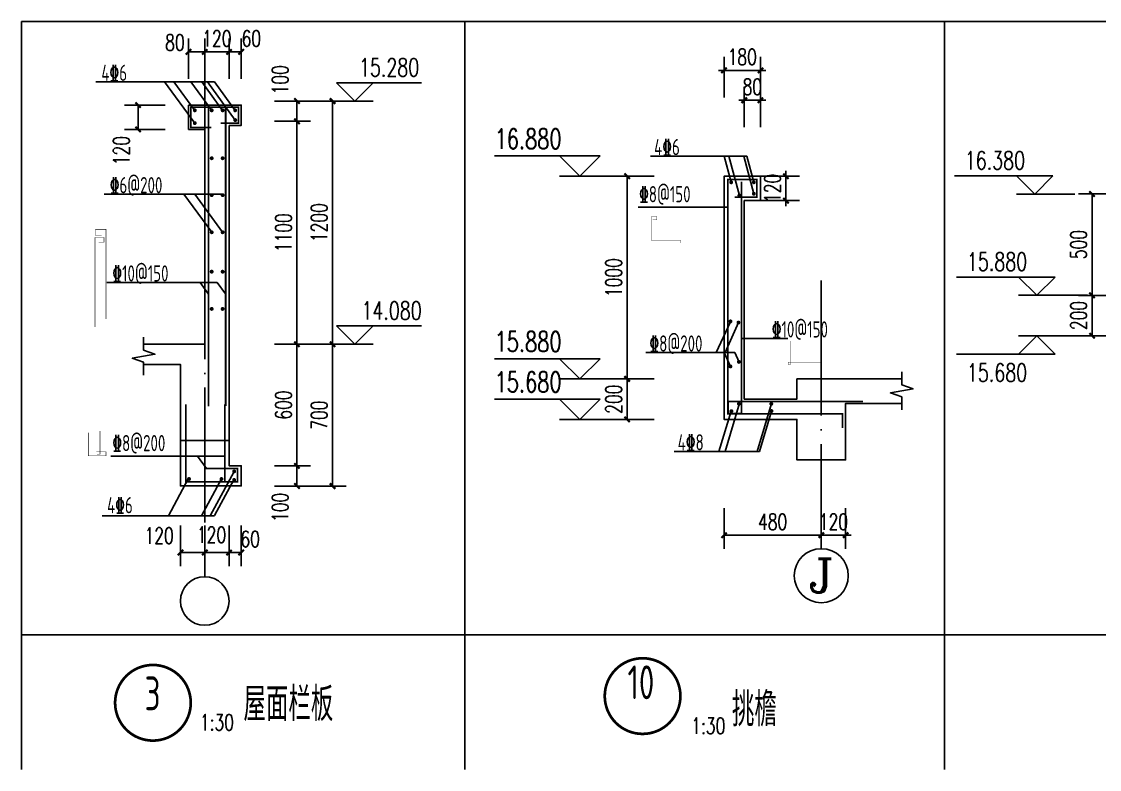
# Model space of a CAD drawing. Extents: x 1051052 to 1482120, y -981644 to -673261.
# Drawn here: x 1311344 to 1327296, y -915619 to -904547 of the extents above; entities that cross this region are included whole.
import ezdxf
from ezdxf.enums import TextEntityAlignment as Align

# ---------------------------------------------------------------- set-up
doc = ezdxf.new("R2010")
doc.units = 0
doc.header["$LTSCALE"] = 1000
doc.header["$MEASUREMENT"] = 0
doc.linetypes.add('DOTE', pattern=[2.42, 2, -0.2, 0.02, -0.2])
for name, color, linetype in [('A-Fixt', 81, 'Continuous'), ('AXIS', 3, 'Continuous'), ('AXIS_TEXT', 7, 'Continuous'), ('DIM_ELEV', 3, 'Continuous'), ('DIM_IDEN', 3, 'Continuous'), ('DIM_LEAD', 3, 'Continuous'), ('DIM_SYMB', 3, 'Continuous'), ('DOTE', 1, 'DOTE'), ('PUB_DIM', 3, 'Continuous'), ('PUB_TEXT', 7, 'Continuous'), ('剖面钢筋', 1, 'Continuous')]:
    doc.layers.add(name, color=color, linetype=linetype)
doc.layers.add('TAB', color=7, linetype='Continuous', lineweight=25)
doc.styles.add('_TCH_AXIS', font='COMPLEX', dxfattribs={"bigfont": 'GBCBIG'})
doc.styles.add('_TCH_DIM', font='SIMPLEX', dxfattribs={"bigfont": 'GBCBIG'})
doc.styles.add('_TCH_DIM_T3', font='SIMPLEX', dxfattribs={"width": 0.705882, "bigfont": 'GBCBIG'})
doc.styles.get("Standard").update_dxf_attribs({"font": 'tssdeng.shx', "width": 0.7, "bigfont": '0hztxt.shx'})
doc.styles.add('TSSD_Norm', font='Tssdeng.shx', dxfattribs={"width": 0.7, "bigfont": 'hztxt.shx'})
doc.dimstyles.new('TCH-30--80', dxfattribs={"dimtxt": 238, "dimasz": 80, "dimexe": 200, "dimexo": 240, "dimgap": 80, "dimtad": 1, "dimdec": 0, "dimlfac": 0.333333, "dimzin": 0, "dimdsep": 46, "dimtxsty": '_TCH_DIM_T3', "dimblk": 'ARCHTICK', "dimcen": 0.09, "dimclrt": 7, "dimazin": 2, "dimtfac": 1, "dimtdec": 0, "dimtix": 1, "dimtmove": 2, "dimatfit": 3, "dimfxl": 0, "dimtolj": 1, "dimtzin": 0, "dimarcsym": 0})

# ---------------------------------------------------------------- blocks, each defined once
blk = doc.blocks.new('_ArchTick')
at = {"color": 0, "linetype": 'ByBlock', "const_width": 0.4}
blk.add_lwpolyline([(-0.5, -0.5), (0.5, 0.5)], dxfattribs=at)
blk = doc.blocks.new('*D762')
at = {"layer": 'Defpoints', "color": 0, "transparency": 16777216}
for p in [(1313696, -911212), (1314056, -911212), (1314056, -912407)]:
    blk.add_point(p, dxfattribs=at)
at = {"layer": 'PUB_DIM', "color": 0, "lineweight": -2, "transparency": 16777216}
for p, q in [((1313696, -912007), (1313696, -912607)), ((1314056, -912007), (1314056, -912607)), ((1313696, -912407), (1314056, -912407))]:
    blk.add_line(p, q, dxfattribs=at)
at = {"layer": 'PUB_DIM', "color": 0, "lineweight": -2, "transparency": 16777216, "xscale": 80, "yscale": 80, "zscale": 80, "rotation": 180}
blk.add_blockref('_ArchTick', (1313696, -912407), dxfattribs=at)
at = {"layer": 'PUB_DIM', "color": 0, "lineweight": -2, "transparency": 16777216, "xscale": 80, "yscale": 80, "zscale": 80}
blk.add_blockref('_ArchTick', (1314056, -912407), dxfattribs=at)
at = {"layer": 'PUB_DIM', "color": 7, "transparency": 16777216, "insert": (1313381, -912158), "char_height": 238, "attachment_point": 5, "style": '_TCH_DIM_T3'}
blk.add_mtext('\\A1;120', dxfattribs=at)
blk = doc.blocks.new('*D763')
at = {"layer": 'Defpoints', "color": 0, "transparency": 16777216}
for p in [(1314848, -905724), (1315420, -905724), (1314848, -906024)]:
    blk.add_point(p, dxfattribs=at)
at = {"layer": 'PUB_DIM', "color": 0, "lineweight": -2, "transparency": 16777216}
for p, q in [((1315088, -905724), (1315620, -905724)), ((1315420, -906024), (1315420, -905724)), ((1315088, -906024), (1315620, -906024))]:
    blk.add_line(p, q, dxfattribs=at)
at = {"layer": 'PUB_DIM', "color": 0, "lineweight": -2, "transparency": 16777216, "xscale": 80, "yscale": 80, "zscale": 80}
for p, rotation in [((1315420, -905724), 90), ((1315420, -906024), 270)]:
    blk.add_blockref('_ArchTick', p, dxfattribs=dict(at, rotation=rotation))
at = {"layer": 'PUB_DIM', "color": 7, "transparency": 16777216, "insert": (1315172, -905409), "char_height": 238, "attachment_point": 5, "rotation": 90, "style": '_TCH_DIM_T3'}
blk.add_mtext('\\A1;100', dxfattribs=at)
blk = doc.blocks.new('*D764')
at = {"layer": 'Defpoints', "color": 0, "transparency": 16777216}
for p in [(1314848, -906024), (1315420, -906024), (1314848, -909324)]:
    blk.add_point(p, dxfattribs=at)
at = {"layer": 'PUB_DIM', "color": 0, "lineweight": -2, "transparency": 16777216}
for p, q in [((1315088, -906024), (1315620, -906024)), ((1315420, -909324), (1315420, -906024)), ((1315088, -909324), (1315620, -909324))]:
    blk.add_line(p, q, dxfattribs=at)
at = {"layer": 'PUB_DIM', "color": 0, "lineweight": -2, "transparency": 16777216, "xscale": 80, "yscale": 80, "zscale": 80}
for p, rotation in [((1315420, -906024), 90), ((1315420, -909324), 270)]:
    blk.add_blockref('_ArchTick', p, dxfattribs=dict(at, rotation=rotation))
at = {"layer": 'PUB_DIM', "color": 7, "transparency": 16777216, "insert": (1315221, -907674), "char_height": 238, "attachment_point": 5, "rotation": 90, "style": '_TCH_DIM_T3'}
blk.add_mtext('\\A1;1100', dxfattribs=at)
blk = doc.blocks.new('*D765')
at = {"layer": 'Defpoints', "color": 0, "transparency": 16777216}
for p in [(1314848, -909324), (1315420, -909324), (1314848, -911124)]:
    blk.add_point(p, dxfattribs=at)
at = {"layer": 'PUB_DIM', "color": 0, "lineweight": -2, "transparency": 16777216}
for p, q in [((1315088, -909324), (1315620, -909324)), ((1315420, -911124), (1315420, -909324)), ((1315088, -911124), (1315620, -911124))]:
    blk.add_line(p, q, dxfattribs=at)
at = {"layer": 'PUB_DIM', "color": 0, "lineweight": -2, "transparency": 16777216, "xscale": 80, "yscale": 80, "zscale": 80}
for p, rotation in [((1315420, -909324), 90), ((1315420, -911124), 270)]:
    blk.add_blockref('_ArchTick', p, dxfattribs=dict(at, rotation=rotation))
at = {"layer": 'PUB_DIM', "color": 7, "transparency": 16777216, "insert": (1315221, -910224), "char_height": 238, "attachment_point": 5, "rotation": 90, "style": '_TCH_DIM_T3'}
blk.add_mtext('\\A1;600', dxfattribs=at)
blk = doc.blocks.new('*D766')
at = {"layer": 'Defpoints', "color": 0, "transparency": 16777216}
for p in [(1314848, -911124), (1315420, -911124), (1314848, -911424)]:
    blk.add_point(p, dxfattribs=at)
at = {"layer": 'PUB_DIM', "color": 0, "lineweight": -2, "transparency": 16777216}
for p, q in [((1315088, -911124), (1315620, -911124)), ((1315420, -911424), (1315420, -911124)), ((1315088, -911424), (1315620, -911424))]:
    blk.add_line(p, q, dxfattribs=at)
at = {"layer": 'PUB_DIM', "color": 0, "lineweight": -2, "transparency": 16777216, "xscale": 80, "yscale": 80, "zscale": 80}
for p, rotation in [((1315420, -911124), 90), ((1315420, -911424), 270)]:
    blk.add_blockref('_ArchTick', p, dxfattribs=dict(at, rotation=rotation))
at = {"layer": 'PUB_DIM', "color": 7, "transparency": 16777216, "insert": (1315172, -911739), "char_height": 238, "attachment_point": 5, "rotation": 90, "style": '_TCH_DIM_T3'}
blk.add_mtext('\\A1;100', dxfattribs=at)
blk = doc.blocks.new('*D767')
at = {"layer": 'Defpoints', "color": 0, "transparency": 16777216}
for p in [(1315020, -905724), (1315947, -905724), (1315020, -909324)]:
    blk.add_point(p, dxfattribs=at)
at = {"layer": 'PUB_DIM', "color": 0, "lineweight": -2, "transparency": 16777216}
for p, q in [((1315547, -905724), (1316147, -905724)), ((1315947, -909324), (1315947, -905724)), ((1315547, -909324), (1316147, -909324))]:
    blk.add_line(p, q, dxfattribs=at)
at = {"layer": 'PUB_DIM', "color": 0, "lineweight": -2, "transparency": 16777216, "xscale": 80, "yscale": 80, "zscale": 80}
for p, rotation in [((1315947, -905724), 90), ((1315947, -909324), 270)]:
    blk.add_blockref('_ArchTick', p, dxfattribs=dict(at, rotation=rotation))
at = {"layer": 'PUB_DIM', "color": 7, "transparency": 16777216, "insert": (1315748, -907524), "char_height": 238, "attachment_point": 5, "rotation": 90, "style": '_TCH_DIM_T3'}
blk.add_mtext('\\A1;1200', dxfattribs=at)
blk = doc.blocks.new('*D768')
at = {"layer": 'Defpoints', "color": 0, "transparency": 16777216}
for p in [(1315020, -909324), (1315947, -909324), (1315020, -911424)]:
    blk.add_point(p, dxfattribs=at)
at = {"layer": 'PUB_DIM', "color": 0, "lineweight": -2, "transparency": 16777216}
for p, q in [((1315547, -909324), (1316147, -909324)), ((1315947, -911424), (1315947, -909324)), ((1315547, -911424), (1316147, -911424))]:
    blk.add_line(p, q, dxfattribs=at)
at = {"layer": 'PUB_DIM', "color": 0, "lineweight": -2, "transparency": 16777216, "xscale": 80, "yscale": 80, "zscale": 80}
for p, rotation in [((1315947, -909324), 90), ((1315947, -911424), 270)]:
    blk.add_blockref('_ArchTick', p, dxfattribs=dict(at, rotation=rotation))
at = {"layer": 'PUB_DIM', "color": 7, "transparency": 16777216, "insert": (1315748, -910374), "char_height": 238, "attachment_point": 5, "rotation": 90, "style": '_TCH_DIM_T3'}
blk.add_mtext('\\A1;700', dxfattribs=at)
blk = doc.blocks.new('*D769')
at = {"layer": 'Defpoints', "color": 0, "transparency": 16777216}
for p in [(1313069, -905784), (1313816, -905784), (1313816, -906143)]:
    blk.add_point(p, dxfattribs=at)
at = {"layer": 'PUB_DIM', "color": 0, "lineweight": -2, "transparency": 16777216}
for p, q in [((1313469, -905784), (1312869, -905784)), ((1313069, -906143), (1313069, -905784)), ((1313469, -906143), (1312869, -906143))]:
    blk.add_line(p, q, dxfattribs=at)
at = {"layer": 'PUB_DIM', "color": 0, "lineweight": -2, "transparency": 16777216, "xscale": 80, "yscale": 80, "zscale": 80}
for p, rotation in [((1313069, -905784), 90), ((1313069, -906143), 270)]:
    blk.add_blockref('_ArchTick', p, dxfattribs=dict(at, rotation=rotation))
at = {"layer": 'PUB_DIM', "color": 7, "transparency": 16777216, "insert": (1312821, -906458), "char_height": 238, "attachment_point": 5, "rotation": 90, "style": '_TCH_DIM_T3'}
blk.add_mtext('\\A1;120', dxfattribs=at)
blk = doc.blocks.new('*D770')
at = {"layer": 'Defpoints', "color": 0, "transparency": 16777216}
for p in [(1314056, -904996), (1313816, -906097), (1314056, -906097)]:
    blk.add_point(p, dxfattribs=at)
at = {"layer": 'PUB_DIM', "color": 0, "lineweight": -2, "transparency": 16777216}
for p, q in [((1313816, -905396), (1313816, -904796)), ((1314056, -905396), (1314056, -904796)), ((1313816, -904996), (1314056, -904996))]:
    blk.add_line(p, q, dxfattribs=at)
at = {"layer": 'PUB_DIM', "color": 0, "lineweight": -2, "transparency": 16777216, "xscale": 80, "yscale": 80, "zscale": 80, "rotation": 180}
blk.add_blockref('_ArchTick', (1313816, -904996), dxfattribs=at)
at = {"layer": 'PUB_DIM', "color": 0, "lineweight": -2, "transparency": 16777216, "xscale": 80, "yscale": 80, "zscale": 80}
blk.add_blockref('_ArchTick', (1314056, -904996), dxfattribs=at)
at = {"layer": 'PUB_DIM', "color": 7, "transparency": 16777216, "insert": (1313614, -904857), "char_height": 238, "attachment_point": 5, "style": '_TCH_DIM_T3'}
blk.add_mtext('\\A1;80', dxfattribs=at)
blk = doc.blocks.new('*D777')
at = {"layer": 'Defpoints', "color": 0, "transparency": 16777216}
for p in [(1314415, -904996), (1314056, -906097), (1314415, -906084)]:
    blk.add_point(p, dxfattribs=at)
at = {"layer": 'PUB_DIM', "color": 0, "lineweight": -2, "transparency": 16777216}
for p, q in [((1314056, -905396), (1314056, -904796)), ((1314415, -905396), (1314415, -904796)), ((1314056, -904996), (1313976, -904996)), ((1314056, -904996), (1314415, -904996)), ((1314415, -904996), (1314495, -904996))]:
    blk.add_line(p, q, dxfattribs=at)
at = {"layer": 'PUB_DIM', "color": 0, "lineweight": -2, "transparency": 16777216, "xscale": 80, "yscale": 80, "zscale": 80}
blk.add_blockref('_ArchTick', (1314056, -904996), dxfattribs=at)
at = {"layer": 'PUB_DIM', "color": 0, "lineweight": -2, "transparency": 16777216, "xscale": 80, "yscale": 80, "zscale": 80, "rotation": 180}
blk.add_blockref('_ArchTick', (1314415, -904996), dxfattribs=at)
at = {"layer": 'PUB_DIM', "color": 7, "transparency": 16777216, "insert": (1314235, -904797), "char_height": 238, "attachment_point": 5, "style": '_TCH_DIM_T3'}
blk.add_mtext('\\A1;120', dxfattribs=at)
blk = doc.blocks.new('*D778')
at = {"layer": 'Defpoints', "color": 0, "transparency": 16777216}
for p in [(1314595, -904996), (1314595, -905784), (1314415, -906084)]:
    blk.add_point(p, dxfattribs=at)
at = {"layer": 'PUB_DIM', "color": 0, "lineweight": -2, "transparency": 16777216}
for p, q in [((1314415, -905396), (1314415, -904796)), ((1314595, -905396), (1314595, -904796)), ((1314415, -904996), (1314595, -904996))]:
    blk.add_line(p, q, dxfattribs=at)
at = {"layer": 'PUB_DIM', "color": 0, "lineweight": -2, "transparency": 16777216, "xscale": 80, "yscale": 80, "zscale": 80, "rotation": 180}
blk.add_blockref('_ArchTick', (1314415, -904996), dxfattribs=at)
at = {"layer": 'PUB_DIM', "color": 0, "lineweight": -2, "transparency": 16777216, "xscale": 80, "yscale": 80, "zscale": 80}
blk.add_blockref('_ArchTick', (1314595, -904996), dxfattribs=at)
at = {"layer": 'PUB_DIM', "color": 7, "transparency": 16777216, "insert": (1314745, -904797), "char_height": 238, "attachment_point": 5, "style": '_TCH_DIM_T3'}
blk.add_mtext('\\A1;60', dxfattribs=at)
blk = doc.blocks.new('*D832')
at = {"layer": 'Defpoints', "color": 0, "transparency": 16777216}
for p in [(1314415, -911122), (1314056, -911422), (1314415, -912407)]:
    blk.add_point(p, dxfattribs=at)
at = {"layer": 'PUB_DIM', "color": 0, "lineweight": -2, "transparency": 16777216}
for p, q in [((1314056, -912007), (1314056, -912607)), ((1314415, -912007), (1314415, -912607)), ((1314056, -912407), (1314415, -912407))]:
    blk.add_line(p, q, dxfattribs=at)
at = {"layer": 'PUB_DIM', "color": 0, "lineweight": -2, "transparency": 16777216, "xscale": 80, "yscale": 80, "zscale": 80, "rotation": 180}
blk.add_blockref('_ArchTick', (1314056, -912407), dxfattribs=at)
at = {"layer": 'PUB_DIM', "color": 0, "lineweight": -2, "transparency": 16777216, "xscale": 80, "yscale": 80, "zscale": 80}
blk.add_blockref('_ArchTick', (1314415, -912407), dxfattribs=at)
at = {"layer": 'PUB_DIM', "color": 7, "transparency": 16777216, "insert": (1314156, -912146), "char_height": 238, "attachment_point": 5, "style": '_TCH_DIM_T3'}
blk.add_mtext('\\A1;120', dxfattribs=at)
blk = doc.blocks.new('*D833')
at = {"layer": 'Defpoints', "color": 0, "transparency": 16777216}
for p in [(1314415, -911122), (1314595, -911422), (1314595, -912407)]:
    blk.add_point(p, dxfattribs=at)
at = {"layer": 'PUB_DIM', "color": 0, "lineweight": -2, "transparency": 16777216}
for p, q in [((1314415, -912007), (1314415, -912607)), ((1314595, -912007), (1314595, -912607)), ((1314415, -912407), (1314595, -912407))]:
    blk.add_line(p, q, dxfattribs=at)
at = {"layer": 'PUB_DIM', "color": 0, "lineweight": -2, "transparency": 16777216, "xscale": 80, "yscale": 80, "zscale": 80, "rotation": 180}
blk.add_blockref('_ArchTick', (1314415, -912407), dxfattribs=at)
at = {"layer": 'PUB_DIM', "color": 0, "lineweight": -2, "transparency": 16777216, "xscale": 80, "yscale": 80, "zscale": 80}
blk.add_blockref('_ArchTick', (1314595, -912407), dxfattribs=at)
at = {"layer": 'PUB_DIM', "color": 7, "transparency": 16777216, "insert": (1314728, -912208), "char_height": 238, "attachment_point": 5, "style": '_TCH_DIM_T3'}
blk.add_mtext('\\A1;60', dxfattribs=at)
blk = doc.blocks.new('*D834')
at = {"layer": 'Defpoints', "color": 0, "transparency": 16777216}
for p in [(1327187, -908600), (1327782, -908600), (1327782, -909199)]:
    blk.add_point(p, dxfattribs=at)
at = {"layer": 'PUB_DIM', "color": 0, "lineweight": -2, "transparency": 16777216}
for p, q in [((1327542, -908600), (1326987, -908600)), ((1327187, -909199), (1327187, -908600)), ((1327542, -909199), (1326987, -909199))]:
    blk.add_line(p, q, dxfattribs=at)
at = {"layer": 'PUB_DIM', "color": 0, "lineweight": -2, "transparency": 16777216, "xscale": 80, "yscale": 80, "zscale": 80}
for p, rotation in [((1327187, -908600), 90), ((1327187, -909199), 270)]:
    blk.add_blockref('_ArchTick', p, dxfattribs=dict(at, rotation=rotation))
at = {"layer": 'PUB_DIM', "color": 7, "transparency": 16777216, "insert": (1326988, -908899), "char_height": 238, "attachment_point": 5, "rotation": 90, "style": '_TCH_DIM_T3'}
blk.add_mtext('\\A1;200', dxfattribs=at)
blk = doc.blocks.new('*D835')
at = {"layer": 'Defpoints', "color": 0, "transparency": 16777216}
for p in [(1327187, -907099), (1327782, -907099), (1327782, -908600)]:
    blk.add_point(p, dxfattribs=at)
at = {"layer": 'PUB_DIM', "color": 0, "lineweight": -2, "transparency": 16777216}
for p, q in [((1327542, -907099), (1326987, -907099)), ((1327187, -908600), (1327187, -907099)), ((1327542, -908600), (1326987, -908600))]:
    blk.add_line(p, q, dxfattribs=at)
at = {"layer": 'PUB_DIM', "color": 0, "lineweight": -2, "transparency": 16777216, "xscale": 80, "yscale": 80, "zscale": 80}
for p, rotation in [((1327187, -907099), 90), ((1327187, -908600), 270)]:
    blk.add_blockref('_ArchTick', p, dxfattribs=dict(at, rotation=rotation))
at = {"layer": 'PUB_DIM', "color": 7, "transparency": 16777216, "insert": (1326988, -907849), "char_height": 238, "attachment_point": 5, "rotation": 90, "style": '_TCH_DIM_T3'}
blk.add_mtext('\\A1;500', dxfattribs=at)
blk = doc.blocks.new('*D856')
at = {"layer": 'Defpoints', "color": 0, "transparency": 16777216}
for p in [(1320306, -909838), (1321598, -909838), (1321598, -910437)]:
    blk.add_point(p, dxfattribs=at)
at = {"layer": 'PUB_DIM', "color": 0, "lineweight": -2, "transparency": 16777216}
for p, q in [((1320706, -909838), (1320106, -909838)), ((1320306, -910437), (1320306, -909838)), ((1320706, -910437), (1320106, -910437))]:
    blk.add_line(p, q, dxfattribs=at)
at = {"layer": 'PUB_DIM', "color": 0, "lineweight": -2, "transparency": 16777216, "xscale": 80, "yscale": 80, "zscale": 80}
for p, rotation in [((1320306, -909838), 90), ((1320306, -910437), 270)]:
    blk.add_blockref('_ArchTick', p, dxfattribs=dict(at, rotation=rotation))
at = {"layer": 'PUB_DIM', "color": 7, "transparency": 16777216, "insert": (1320107, -910138), "char_height": 238, "attachment_point": 5, "rotation": 90, "style": '_TCH_DIM_T3'}
blk.add_mtext('\\A1;200', dxfattribs=at)
blk = doc.blocks.new('*D857')
at = {"layer": 'Defpoints', "color": 0, "transparency": 16777216}
for p in [(1320306, -906837), (1321598, -906837), (1321598, -909838)]:
    blk.add_point(p, dxfattribs=at)
at = {"layer": 'PUB_DIM', "color": 0, "lineweight": -2, "transparency": 16777216}
for p, q in [((1320706, -906837), (1320106, -906837)), ((1320306, -909838), (1320306, -906837)), ((1320706, -909838), (1320106, -909838))]:
    blk.add_line(p, q, dxfattribs=at)
at = {"layer": 'PUB_DIM', "color": 0, "lineweight": -2, "transparency": 16777216, "xscale": 80, "yscale": 80, "zscale": 80}
for p, rotation in [((1320306, -906837), 90), ((1320306, -909838), 270)]:
    blk.add_blockref('_ArchTick', p, dxfattribs=dict(at, rotation=rotation))
at = {"layer": 'PUB_DIM', "color": 7, "transparency": 16777216, "insert": (1320107, -908338), "char_height": 238, "attachment_point": 5, "rotation": 90, "style": '_TCH_DIM_T3'}
blk.add_mtext('\\A1;1000', dxfattribs=at)
blk = doc.blocks.new('*D858')
at = {"layer": 'Defpoints', "color": 0, "transparency": 16777216}
for p in [(1321919, -906837), (1322657, -906837), (1321919, -907198)]:
    blk.add_point(p, dxfattribs=at)
at = {"layer": 'PUB_DIM', "color": 0, "lineweight": -2, "transparency": 16777216}
for p, q in [((1322257, -906837), (1322857, -906837)), ((1322657, -906837), (1322657, -906757)), ((1322657, -907198), (1322657, -906837)), ((1322257, -907198), (1322857, -907198)), ((1322657, -907198), (1322657, -907278))]:
    blk.add_line(p, q, dxfattribs=at)
at = {"layer": 'PUB_DIM', "color": 0, "lineweight": -2, "transparency": 16777216, "xscale": 80, "yscale": 80, "zscale": 80}
for p, rotation in [((1322657, -906837), 270), ((1322657, -907198), 90)]:
    blk.add_blockref('_ArchTick', p, dxfattribs=dict(at, rotation=rotation))
at = {"layer": 'PUB_DIM', "color": 7, "transparency": 16777216, "insert": (1322458, -907017), "char_height": 238, "attachment_point": 5, "rotation": 90, "style": '_TCH_DIM_T3'}
blk.add_mtext('\\A1;120', dxfattribs=at)
blk = doc.blocks.new('*D859')
at = {"layer": 'Defpoints', "color": 0, "transparency": 16777216}
for p in [(1322280, -905270), (1321740, -906243), (1322280, -906243)]:
    blk.add_point(p, dxfattribs=at)
at = {"layer": 'PUB_DIM', "color": 0, "lineweight": -2, "transparency": 16777216}
for p, q in [((1321740, -905670), (1321740, -905070)), ((1322280, -905670), (1322280, -905070)), ((1321740, -905270), (1321660, -905270)), ((1321740, -905270), (1322280, -905270)), ((1322280, -905270), (1322360, -905270))]:
    blk.add_line(p, q, dxfattribs=at)
at = {"layer": 'PUB_DIM', "color": 0, "lineweight": -2, "transparency": 16777216, "xscale": 80, "yscale": 80, "zscale": 80}
blk.add_blockref('_ArchTick', (1321740, -905270), dxfattribs=at)
at = {"layer": 'PUB_DIM', "color": 0, "lineweight": -2, "transparency": 16777216, "xscale": 80, "yscale": 80, "zscale": 80, "rotation": 180}
blk.add_blockref('_ArchTick', (1322280, -905270), dxfattribs=at)
at = {"layer": 'PUB_DIM', "color": 7, "transparency": 16777216, "insert": (1322010, -905071), "char_height": 238, "attachment_point": 5, "style": '_TCH_DIM_T3'}
blk.add_mtext('\\A1;180', dxfattribs=at)
blk = doc.blocks.new('*D860')
at = {"layer": 'Defpoints', "color": 0, "transparency": 16777216}
for p in [(1322040, -905712), (1322280, -906685), (1322040, -908598)]:
    blk.add_point(p, dxfattribs=at)
at = {"layer": 'PUB_DIM', "color": 0, "lineweight": -2, "transparency": 16777216}
for p, q in [((1322040, -906112), (1322040, -905512)), ((1322280, -906112), (1322280, -905512)), ((1322040, -905712), (1321960, -905712)), ((1322280, -905712), (1322040, -905712)), ((1322280, -905712), (1322360, -905712))]:
    blk.add_line(p, q, dxfattribs=at)
at = {"layer": 'PUB_DIM', "color": 0, "lineweight": -2, "transparency": 16777216, "xscale": 80, "yscale": 80, "zscale": 80}
blk.add_blockref('_ArchTick', (1322040, -905712), dxfattribs=at)
at = {"layer": 'PUB_DIM', "color": 0, "lineweight": -2, "transparency": 16777216, "xscale": 80, "yscale": 80, "zscale": 80, "rotation": 180}
blk.add_blockref('_ArchTick', (1322280, -905712), dxfattribs=at)
at = {"layer": 'PUB_DIM', "color": 7, "transparency": 16777216, "insert": (1322160, -905513), "char_height": 238, "attachment_point": 5, "style": '_TCH_DIM_T3'}
blk.add_mtext('\\A1;80', dxfattribs=at)
blk = doc.blocks.new('*D861')
at = {"layer": 'Defpoints', "color": 0, "transparency": 16777216}
for p in [(1321740, -910437), (1323180, -910437), (1323180, -912151)]:
    blk.add_point(p, dxfattribs=at)
at = {"layer": 'PUB_DIM', "color": 0, "lineweight": -2, "transparency": 16777216}
for p, q in [((1321740, -911751), (1321740, -912351)), ((1323180, -911751), (1323180, -912351)), ((1321740, -912151), (1323180, -912151))]:
    blk.add_line(p, q, dxfattribs=at)
at = {"layer": 'PUB_DIM', "color": 0, "lineweight": -2, "transparency": 16777216, "xscale": 80, "yscale": 80, "zscale": 80, "rotation": 180}
blk.add_blockref('_ArchTick', (1321740, -912151), dxfattribs=at)
at = {"layer": 'PUB_DIM', "color": 0, "lineweight": -2, "transparency": 16777216, "xscale": 80, "yscale": 80, "zscale": 80}
blk.add_blockref('_ArchTick', (1323180, -912151), dxfattribs=at)
at = {"layer": 'PUB_DIM', "color": 7, "transparency": 16777216, "insert": (1322460, -911952), "char_height": 238, "attachment_point": 5, "style": '_TCH_DIM_T3'}
blk.add_mtext('\\A1;480', dxfattribs=at)
blk = doc.blocks.new('*D862')
at = {"layer": 'Defpoints', "color": 0, "transparency": 16777216}
for p in [(1323180, -910437), (1323540, -911037), (1323540, -912151)]:
    blk.add_point(p, dxfattribs=at)
at = {"layer": 'PUB_DIM', "color": 0, "lineweight": -2, "transparency": 16777216}
for p, q in [((1323180, -911751), (1323180, -912351)), ((1323540, -911751), (1323540, -912351)), ((1323180, -912151), (1323100, -912151)), ((1323180, -912151), (1323540, -912151)), ((1323540, -912151), (1323620, -912151))]:
    blk.add_line(p, q, dxfattribs=at)
at = {"layer": 'PUB_DIM', "color": 0, "lineweight": -2, "transparency": 16777216, "xscale": 80, "yscale": 80, "zscale": 80}
blk.add_blockref('_ArchTick', (1323180, -912151), dxfattribs=at)
at = {"layer": 'PUB_DIM', "color": 0, "lineweight": -2, "transparency": 16777216, "xscale": 80, "yscale": 80, "zscale": 80, "rotation": 180}
blk.add_blockref('_ArchTick', (1323540, -912151), dxfattribs=at)
at = {"layer": 'PUB_DIM', "color": 7, "transparency": 16777216, "insert": (1323360, -911952), "char_height": 238, "attachment_point": 5, "style": '_TCH_DIM_T3'}
blk.add_mtext('\\A1;120', dxfattribs=at)

msp = doc.modelspace()

# ---------------------------------------------------------------- linework, layer by layer
at = {"layer": 'A-Fixt', "color": 0}
msp.add_line((1313695.872, -910750.177), (1314415.152, -910750.177), dxfattribs=at)
for points in [[(1314415.152, -905783.649), (1313815.752, -905783.649)], [(1313815.752, -905783.649), (1313815.752, -906143.289), (1314055.512, -906143.289), (1314055.512, -909323.856)], [(1314415.152, -905783.649), (1314595.152, -905783.649), (1314595.152, -906083.649), (1314415.152, -906083.649)], [(1313150.025, -909623.556), (1313695.872, -909623.556), (1313695.872, -911421.756), (1314594.672, -911421.756), (1314594.672, -911211.896), (1314594.672, -911211.896), (1314594.672, -911122.206), (1314415.152, -911122.206), (1314415.152, -906083.649)], [(1324370.951, -909837.082), (1322820.216, -909837.082), (1322820.216, -910137.082), (1322040.216, -910137.082), (1322040.216, -907197.863), (1322280.216, -907197.863), (1322280.216, -906837.082), (1321740.216, -906837.082), (1321740.216, -910437.082), (1322820.216, -910437.082), (1322820.216, -911037.082), (1323540.216, -911037.082), (1323540.216, -910199.975), (1324370.951, -910199.975)], [(1313695.872, -909323.856), (1313150.025, -909323.856)], [(1314055.512, -909323.856), (1313695.872, -909323.856)]]:
    msp.add_lwpolyline(points, dxfattribs=at)
at = {"layer": 'AXIS'}
for centre, radius in [((1323180.216, -912750.188), 399.6), ((1314055.512, -913125.192), 359.64)]:
    msp.add_circle(centre, radius, dxfattribs=at)
at = {"layer": 'DIM_ELEV', "color": 0}
for p, q in [((1316276.245, -905723.709), (1316006.245, -905453.709)), ((1316006.245, -905453.709), (1317265.479, -905453.709)), ((1316276.245, -905723.709), (1316546.245, -905453.709)), ((1315419.673, -905723.709), (1316546.245, -905723.709)), ((1316276.245, -909323.856), (1316006.245, -909053.856)), ((1316006.245, -909053.856), (1317265.479, -909053.856)), ((1316276.245, -909323.856), (1316546.245, -909053.856)), ((1315381.176, -909323.856), (1316546.245, -909323.856))]:
    msp.add_line(p, q, dxfattribs=at)
at = {"layer": 'DIM_ELEV'}
for p, q in [((1319905.709, -906537.082), (1318345.709, -906537.082)), ((1319605.709, -906837.082), (1319305.709, -906537.082)), ((1319605.709, -906837.082), (1319905.709, -906537.082)), ((1320305.709, -906837.082), (1319305.709, -906837.082)), ((1319905.709, -909538.412), (1318345.709, -909538.412)), ((1319605.709, -909838.412), (1319305.709, -909538.412)), ((1319605.709, -909838.412), (1319905.709, -909538.412)), ((1320305.709, -909838.412), (1319305.709, -909838.412)), ((1319905.709, -910137.082), (1318345.709, -910137.082)), ((1319605.709, -910437.082), (1319305.709, -910137.082)), ((1319605.709, -910437.082), (1319905.709, -910137.082)), ((1320305.709, -910437.082), (1319305.709, -910437.082))]:
    msp.add_line(p, q, dxfattribs=at)
at = {"layer": 'DIM_IDEN', "const_width": 40}
for points in [[(1321094.96, -914532.661, 1), (1319974.96, -914532.661, 1)], [(1313848.382, -914632.044, 1), (1312728.382, -914632.044, 1)]]:
    msp.add_lwpolyline(points, format="xyb", close=True, dxfattribs=at)
at = {"layer": 'DIM_LEAD'}
for p, q in [((1312443.643, -905441.029), (1314197.364, -905441.029)), ((1313907.791, -906050.446), (1313462.032, -905441.029)), ((1313907.791, -905861.452), (1313600.271, -905441.029)), ((1314158.043, -905861.452), (1313850.523, -905441.029)), ((1314320.003, -905861.452), (1314012.484, -905441.029)), ((1314507.465, -906005.726), (1314094.417, -905441.029)), ((1314504.883, -905861.452), (1314197.364, -905441.029)), ((1320654.542, -906539.247), (1322078.702, -906539.247)), ((1321846.834, -906927.023), (1321744.107, -906539.247)), ((1321967.741, -907121.092), (1321813.603, -906539.247)), ((1322181.429, -907096.226), (1322033.878, -906539.247)), ((1322181.429, -906927.023), (1322078.702, -906539.247)), ((1312567.414, -907104.323), (1314321.135, -907104.323)), ((1314158.043, -907666.507), (1313746.832, -907104.323)), ((1314320.003, -907666.507), (1313908.793, -907104.323)), ((1321797.055, -907295.044), (1320468.657, -907295.044)), ((1312606.052, -908411.262), (1314241.369, -908411.262)), ((1314111.891, -908583.476), (1313985.925, -908411.262)), ((1314364.83, -908580.05), (1314241.369, -908411.262)), ((1321835.88, -908990.446), (1321625.792, -909447.846)), ((1321954.214, -909002.516), (1321755.101, -909447.846)), ((1322685.068, -909238.761), (1321999.885, -909238.761)), ((1320585.41, -909447.846), (1321900.423, -909447.846)), ((1321835.88, -909654.897), (1321740.684, -909447.846)), ((1321963.615, -909589.036), (1321900.423, -909447.846)), ((1321968.173, -910196.845), (1321754.924, -910910.46)), ((1322442.944, -910201.797), (1322231.174, -910910.46)), ((1321844.278, -910312.752), (1321665.665, -910910.46)), ((1322442.944, -910312.752), (1322264.331, -910910.46)), ((1312664.472, -910979.607), (1314353.036, -910979.607)), ((1314081.782, -911164.012), (1313946.899, -910979.607)), ((1321003.009, -910910.46), (1322264.331, -910910.46)), ((1313812.283, -911318.174), (1313517.219, -911862.835)), ((1314301.999, -911318.174), (1314006.935, -911862.835)), ((1314490.088, -911206.54), (1314134.547, -911862.835)), ((1314489.938, -911323.863), (1314199.129, -911860.669)), ((1312536.731, -911862.835), (1314199.279, -911862.835))]:
    msp.add_line(p, q, dxfattribs=at)
at = {"layer": 'DIM_SYMB'}
for points in [[(1313150.025, -909218.256), (1313150.025, -909410.532), (1313318.025, -909471.679), (1312982.025, -909530.925), (1313150.025, -909590.532), (1313150.025, -909782.808)], [(1324370.951, -909731.482), (1324370.951, -909923.758), (1324538.951, -909984.905), (1324202.951, -910044.151), (1324370.951, -910103.758), (1324370.951, -910296.034)]]:
    msp.add_lwpolyline(points, dxfattribs=at)
at = {"layer": 'DOTE'}
msp.add_line((1314055.512, -905125.267), (1314055.512, -912765.552), dxfattribs=at)
at = {"layer": 'DOTE', "linetype": 'DOTE'}
msp.add_line((1323180.216, -908381.298), (1323180.216, -912350.588), dxfattribs=at)
at = {"layer": 'PUB_DIM'}
for p, q in [((1326608.57, -906831.546), (1325150.57, -906831.546)), ((1326338.57, -907101.546), (1326068.57, -906831.546)), ((1326338.57, -907101.546), (1326608.57, -906831.546)), ((1326930.323, -907101.546), (1326068.57, -907101.546)), ((1326640.687, -908329.876), (1325182.687, -908329.876)), ((1326370.687, -908599.876), (1326100.687, -908329.876)), ((1326370.687, -908599.876), (1326640.687, -908329.876)), ((1327118.233, -908599.876), (1326100.687, -908599.876)), ((1326370.687, -909198.546), (1326100.687, -909468.546)), ((1327118.233, -909198.546), (1326100.687, -909198.546)), ((1326370.687, -909198.546), (1326640.687, -909468.546)), ((1326640.687, -909468.546), (1325182.687, -909468.546))]:
    msp.add_line(p, q, dxfattribs=at)
at = {"layer": 'TAB'}
for p, q in [((1311344.242, -904546.911), (1333001.907, -904546.911)), ((1311344.242, -915618.815), (1311344.242, -904546.911)), ((1317902.609, -915618.815), (1317902.609, -904561.141)), ((1325001.715, -915618.815), (1325001.715, -904561.141)), ((1311344.242, -913624.854), (1333001.907, -913624.854))]:
    msp.add_line(p, q, dxfattribs=at)
at = {"layer": '剖面钢筋'}
for points, const_width in [([(1314153.936, -906115.725), (1313848.204, -906115.725), (1313848.204, -905816.338), (1314364.83, -905815.93), (1314364.83, -910240.262)], 25), ([(1314288.892, -906051.178), (1314556.263, -906051.178), (1314556.263, -905815.93), (1314111.891, -905815.93), (1314111.891, -910243.601)], 25), ([(1321896.677, -907147.98), (1322227.407, -907147.98), (1322227.407, -906883.116), (1321797.055, -906883.116), (1321797.055, -910352.211), (1323495.224, -910352.211), (1323495.224, -910562.367)], 25), ([(1321999.885, -906915.847), (1321999.885, -910351.675), (1321800.554, -910351.675), (1321800.554, -910172.176), (1323795.813, -910173.749)], 25), ([(1320685.735, -907482.501), (1320745.266, -907482.501), (1320745.266, -907434.826), (1320667.803, -907434.826), (1320667.803, -907789.263), (1321103.073, -907789.263), (1321103.073, -907827.091)], 4.5), ([(1312531.147, -907713.664), (1312439.427, -907713.664), (1312439.427, -907623.848), (1312594.415, -907623.726), (1312594.415, -908951.025)], 7.5), ([(1312483.112, -907813.332), (1312563.324, -907813.332), (1312563.324, -907742.758), (1312430.012, -907742.758), (1312430.012, -909071.059)], 7.5), ([(1322724.493, -909274.782), (1322724.493, -909623.231), (1322688.614, -909623.231), (1322688.614, -909590.921), (1323177.36, -909591.205)], 4.5), ([(1313775.715, -910211.414), (1313775.715, -911362.819), (1314353.036, -911362.819), (1314353.036, -910215.161)], 25), ([(1312460.55, -910950.391), (1312504.799, -910950.391), (1312504.799, -910606.094)], 7.5), ([(1314055.512, -911363.183), (1314538.459, -911363.183), (1314538.459, -911163.064), (1314055.512, -911163.064)], 25)]:
    msp.add_lwpolyline(points, dxfattribs=dict(at, const_width=const_width))
at = {"layer": '剖面钢筋', "const_width": 28.8}
for points in [[(1313893.391, -905861.452, 1), (1313922.191, -905861.452, 1)], [(1314143.643, -905861.452, 1), (1314172.443, -905861.452, 1)], [(1314305.603, -905861.452, 1), (1314334.403, -905861.452, 1)], [(1314490.483, -905861.452, 1), (1314519.283, -905861.452, 1)], [(1313893.391, -906050.446, 1), (1313922.191, -906050.446, 1)], [(1314493.065, -906005.726, 1), (1314521.865, -906005.726, 1)], [(1314143.643, -906570.55, 1), (1314172.443, -906570.55, 1)], [(1314305.603, -906570.55, 1), (1314334.403, -906570.55, 1)], [(1321832.434, -906927.023, 1), (1321861.234, -906927.023, 1)], [(1322167.029, -906927.023, 1), (1322195.829, -906927.023, 1)], [(1314143.643, -907117.258, 1), (1314172.443, -907117.258, 1)], [(1314305.603, -907117.258, 1), (1314334.403, -907117.258, 1)], [(1321953.341, -907121.092, 1), (1321982.141, -907121.092, 1)], [(1322167.029, -907096.226, 1), (1322195.829, -907096.226, 1)], [(1314143.643, -907666.507, 1), (1314172.443, -907666.507, 1)], [(1314305.603, -907666.507, 1), (1314334.403, -907666.507, 1)], [(1314143.643, -908250.163, 1), (1314172.443, -908250.163, 1)], [(1314305.603, -908250.163, 1), (1314334.403, -908250.163, 1)], [(1314143.643, -908801.23, 1), (1314172.443, -908801.23, 1)], [(1314305.603, -908801.23, 1), (1314334.403, -908801.23, 1)], [(1321821.48, -908985.666, 1), (1321850.28, -908985.666, 1)], [(1321939.814, -909002.516, 1), (1321968.614, -909002.516, 1)], [(1321946.578, -909585.406, 1), (1321975.378, -909585.406, 1)], [(1321821.48, -909653.241, 1), (1321850.28, -909653.241, 1)], [(1321946.586, -910205.615, 1), (1321975.386, -910205.615, 1)], [(1322425.671, -910206.308, 1), (1322454.471, -910206.308, 1)], [(1321835.003, -910314.219, 1), (1321863.803, -910314.219, 1)], [(1322428.544, -910312.752, 1), (1322457.344, -910312.752, 1)], [(1314476.168, -911206.99, 1), (1314504.968, -911206.99, 1)], [(1313807.583, -911318.624, 1), (1313836.383, -911318.624, 1)], [(1314288.079, -911318.624, 1), (1314316.879, -911318.624, 1)], [(1314476.018, -911332.275, 1), (1314504.818, -911332.275, 1)]]:
    msp.add_lwpolyline(points, format="xyb", close=True, dxfattribs=at)
at = {"layer": '剖面钢筋'}
msp.add_lwpolyline([(1312331.603, -910630.993, 7.5, 7.5, 0), (1312331.603, -910976.414, 7.5, 7.5, 0), (1312448.482, -910976.414, 7.5, 7.5, 0), (1312593.366, -910976.414, 7.5, 7.5, 0), (1312593.366, -910916.378, 7.5, 7.5, 0), (1312448.482, -910916.378, 0, 0, 0)], format="xyseb", dxfattribs=at)

# ---------------------------------------------------------------- texts
at = {"layer": 'AXIS_TEXT', "style": '_TCH_AXIS', "width": 1.545455}
msp.add_text('J', height=496.939, dxfattribs=at).set_placement((1322979.074, -912998.658), (1323381.358, -912998.658), align=Align.FIT)
at = {"layer": 'PUB_DIM', "style": '_TCH_DIM', "width": 0.705882}
for s, p in [('16.380', (1325303.57, -906737.046)), ('15.880', (1325335.687, -908235.376)), ('15.680', (1325335.687, -909878.046))]:
    msp.add_text(s, height=267.75, dxfattribs=at).set_placement(p)
at = {"layer": 'PUB_TEXT', "color": 0, "style": '_TCH_DIM', "width": 0.705882}
for s, p in [('15.280', (1316338.479, -905359.209)), ('14.080', (1316374.479, -908959.356))]:
    msp.add_text(s, height=267.75, dxfattribs=at).set_placement(p)
at = {"layer": 'PUB_TEXT'}
for s, height, style, width, p in [('4%%1326', 240, 'TSSD_Norm', 0.7, (1312525.49, -905425.55)), ('4%%1326', 240, 'TSSD_Norm', 0.7, (1320706.124, -906524.65)), ('%%1326@200', 240, 'TSSD_Norm', 0.7, (1312649.262, -907088.844)), ('%%1328@150', 240, 'TSSD_Norm', 0.7, (1320483.555, -907223.044)), ('%%13210@150', 240, 'TSSD_Norm', 0.7, (1312687.9, -908395.782)), ('%%13210@150', 240, 'TSSD_Norm', 0.7, (1322447.362, -909224.307)), ('%%1328@200', 240, 'TSSD_Norm', 0.7, (1320636.992, -909433.249)), ('%%1328@200', 240, 'TSSD_Norm', 0.7, (1312687.74, -910907.607)), ('4%%1328', 240, 'TSSD_Norm', 0.7, (1321054.59, -910895.863)), ('4%%1326', 240, 'TSSD_Norm', 0.7, (1312610.154, -911826.81)), ('1:30', 238, '_TCH_DIM', 0.705882, (1313983.441, -915041.175)), ('1:30', 238, '_TCH_DIM', 0.705882, (1321254.96, -915092.661))]:
    msp.add_text(s, height=height, dxfattribs=dict(at, style=style, width=width)).set_placement(p)
at = {"layer": 'PUB_TEXT', "color": 7, "style": '_TCH_DIM', "width": 0.705882}
for s, p in [('16.880', (1318345.709, -906432.082)), ('15.880', (1318345.709, -909433.412)), ('15.680', (1318345.709, -910032.082))]:
    msp.add_text(s, height=297.5, dxfattribs=at).set_placement(p)
at = {"layer": 'PUB_TEXT', "width": 0.7}
for s, p in [('10', (1320313.054, -914728.969)), ('3', (1313166.12, -914892.972))]:
    msp.add_text(s, height=500, dxfattribs=at).set_placement(p, align=Align.BOTTOM_LEFT)
for s, p in [('屋面栏板', (1314627.767, -914902.691)), ('挑檐', (1321856.769, -914980.158))]:
    msp.add_text(s, height=500, dxfattribs=at).set_placement(p)

# ---------------------------------------------------------------- dimensions: what is measured, and where the dimension line sits
at = {"layer": 'PUB_DIM'}
for base, p1, p2, angle, picture, middle, dimtype in [((1314055.512, -904995.893), (1313815.752, -906097.148), (1314055.512, -906097.148), 0, '*D770', (1313613.899, -904857.471), 129), ((1314595.152, -904995.893), (1314415.152, -906083.649), (1314595.152, -905783.649), 180, '*D778', (1314744.689, -904796.893), 128), ((1315419.673, -905723.709), (1314847.679, -906023.709), (1314847.679, -905723.709), 90, '*D763', (1315172.173, -905408.709), 129), ((1313068.757, -905783.649), (1313815.752, -906143.289), (1313815.752, -905783.649), 90, '*D769', (1312821.257, -906458.289), 129), ((1315419.673, -911123.709), (1314847.679, -911423.709), (1314847.679, -911123.709), 90, '*D766', (1315172.173, -911738.709), 129), ((1314055.872, -912406.908), (1313695.872, -911211.896), (1314055.872, -911211.896), 360, '*D762', (1313381.187, -912158.311), 129)]:
    dim = msp.add_linear_dim(base=base, p1=p1, p2=p2, angle=angle, dimstyle='TCH-30--80', dxfattribs=at)
    dim.commit()
    dim.dimension.update_dxf_attribs({"geometry": picture, "text_midpoint": middle, "dimtype": dimtype})
for base, p1, p2, angle, picture, middle in [((1314415.152, -904995.893), (1314055.512, -906097.148), (1314415.152, -906083.649), 180, '*D777', (1314235.332, -904796.893)), ((1322040.216, -905712.168), (1322280.216, -906685.19), (1322040.216, -908598.265), 180, '*D860', (1322160.216, -905513.168)), ((1320305.709, -906837.082), (1321598.06, -909838.412), (1321598.06, -906837.082), 270, '*D857', (1320106.709, -908337.747)), ((1327186.587, -907098.546), (1327781.812, -908599.876), (1327781.812, -907098.546), 270, '*D835', (1326987.587, -907849.211))]:
    dim = msp.add_linear_dim(base=base, p1=p1, p2=p2, angle=angle, dimstyle='TCH-30--80', dxfattribs=at)
    dim.commit()
    dim.dimension.update_dxf_attribs({"geometry": picture, "text_midpoint": middle})
for p1, p2, distance, picture, middle in [((1321740.216, -906242.819), (1322280.216, -906242.819), 973.023, '*D859', (1322010.216, -905070.796)), ((1315020.255, -909323.856), (1315020.255, -905723.709), -926.604, '*D767', (1315747.859, -907523.782)), ((1314847.679, -909323.856), (1314847.679, -906023.709), -571.994, '*D764', (1315220.673, -907673.782)), ((1321919.293, -907197.863), (1321919.293, -906837.082), -737.698, '*D858', (1322457.991, -907017.472)), ((1327781.812, -909198.546), (1327781.812, -908599.876), 595.225, '*D834', (1326987.587, -908899.211)), ((1314847.679, -911123.709), (1314847.679, -909323.856), -571.994, '*D765', (1315220.673, -910223.782)), ((1315020.255, -911423.709), (1315020.255, -909323.856), -926.604, '*D768', (1315747.859, -910373.782)), ((1321598.06, -910437.082), (1321598.06, -909838.412), 1292.351, '*D856', (1320106.709, -910137.747))]:
    dim = msp.add_aligned_dim(p1=p1, p2=p2, distance=distance, dimstyle='TCH-30--80', dxfattribs=at)
    dim.commit()
    dim.dimension.update_dxf_attribs({"geometry": picture, "text_midpoint": middle})
for base, p1, p2, picture, middle in [((1323180.216, -912150.588), (1321740.216, -910437.082), (1323180.216, -910437.082), '*D861', (1322460.216, -911951.588)), ((1323540.216, -912150.588), (1323180.216, -910437.082), (1323540.216, -911037.082), '*D862', (1323360.216, -911951.588))]:
    dim = msp.add_linear_dim(base=base, p1=p1, p2=p2, dimstyle='TCH-30--80', dxfattribs=at)
    dim.commit()
    dim.dimension.update_dxf_attribs({"geometry": picture, "text_midpoint": middle})
for base, p1, p2, picture, middle in [((1314415.152, -912406.908), (1314055.512, -911421.756), (1314415.152, -911122.206), '*D832', (1314156.382, -912145.602)), ((1314594.672, -912406.908), (1314415.152, -911122.206), (1314594.672, -911421.756), '*D833', (1314728.304, -912207.908))]:
    dim = msp.add_linear_dim(base=base, p1=p1, p2=p2, dimstyle='TCH-30--80', dxfattribs=at)
    dim.commit()
    dim.dimension.update_dxf_attribs({"geometry": picture, "text_midpoint": middle, "dimtype": 128})

doc.saveas('drawing.dxf')
